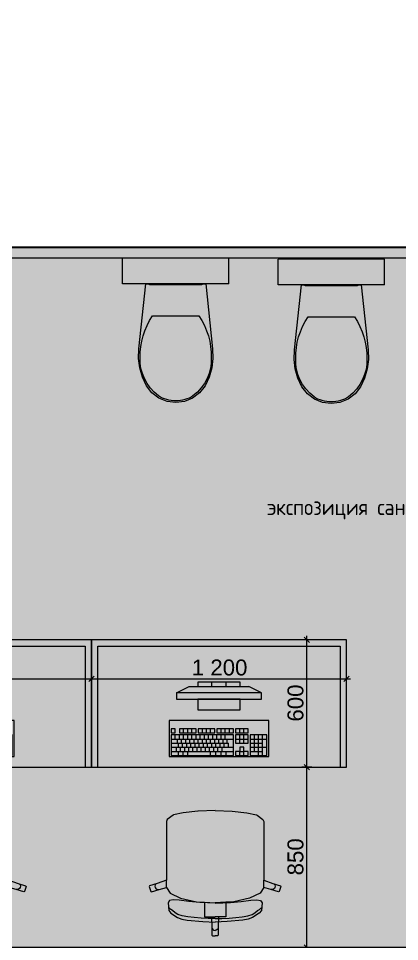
# Model space of a CAD drawing. Header units: millimetres. Extents: x 2336463 to 2579121, y 595385 to 778077.
# Drawn here: x 2395609 to 2397404, y 696658 to 701009 of the extents above; entities that cross this region are included whole.
import ezdxf

# ---------------------------------------------------------------- set-up
doc = ezdxf.new("R2010")
doc.units = ezdxf.units.MM
doc.header["$MEASUREMENT"] = 0
for name, color, linetype, lineweight in [('+возводимые стены_Ном._пера__1', 7, 'Continuous', 13), ('+стена с дверью_Ном._пера__1', 7, 'Continuous', 13), ('Интерьер - Мебель_Ном._пера__1', 7, 'Continuous', 13)]:
    doc.layers.add(name, color=color, linetype=linetype, lineweight=lineweight)
for name, color, linetype, lineweight, true_color in [('+возводимые стены_Ном._пера__242', 7, 'Continuous', 13, 0x1b55b5), ('+размер планировка_Ном._пера__58', 7, 'Continuous', 5, 0xdf0000), ('+стена с дверью_Ном._пера__243', 7, 'Continuous', 13, 0xe25822), ('Интерьер - Мебель_Ном._пера__242', 7, 'Continuous', 13, 0x1b55b5)]:
    doc.layers.add(name, color=color, linetype=linetype, lineweight=lineweight, true_color=true_color)
doc.layers.add('Интерьер - Мебель', color=7, linetype='Continuous')
doc.styles.add('СГЕНЕРИР_СТИЛЬ_1', font='arial.ttf')
doc.styles.add('СГЕНЕРИР_СТИЛЬ_4', font='isocp.shx')
doc.dimstyles.new('СГЕНЕРИР_СТИЛЬ__1', dxfattribs={"dimtxt": 75, "dimasz": 23.75, "dimexe": 0.18, "dimexo": 300, "dimgap": 0, "dimtad": 1, "dimtih": 1, "dimtoh": 1, "dimdec": 0, "dimzin": 0, "dimdsep": 46, "dimtxsty": 'СГЕНЕРИР_СТИЛЬ_1', "dimblk": 'ARROWHEAD_6', "dimblk1": 'ARROWHEAD_6', "dimblk2": 'ARROWHEAD_6', "dimcen": 0.09, "dimclrd": 256, "dimclre": 256, "dimclrt": 256, "dimazin": 0, "dimtfac": 1, "dimtdec": 4, "dimtmove": 0, "dimatfit": 3, "dimfxl": 0, "dimtolj": 1, "dimtzin": 0, "dimarcsym": 0})
doc.dimstyles.new('СГЕНЕРИР_СТИЛЬ__2', dxfattribs={"dimtxt": 75, "dimasz": 23.75, "dimexe": 0.18, "dimexo": 300, "dimgap": 0, "dimtad": 1, "dimdec": 0, "dimzin": 0, "dimdsep": 46, "dimtxsty": 'СГЕНЕРИР_СТИЛЬ_1', "dimblk": 'ARROWHEAD_6', "dimblk1": 'ARROWHEAD_6', "dimblk2": 'ARROWHEAD_6', "dimcen": 0.09, "dimclrd": 256, "dimclre": 256, "dimclrt": 256, "dimazin": 0, "dimtfac": 1, "dimtdec": 4, "dimtmove": 0, "dimatfit": 3, "dimfxl": 0, "dimtolj": 1, "dimtzin": 0, "dimarcsym": 0})

# ---------------------------------------------------------------- blocks, each defined once
blk = doc.blocks.new('Индивидуальное Рабочее Место 25_7')
at = {"layer": 'Интерьер - Мебель_Ном._пера__1', "color": 7, "linetype": 'Continuous', "lineweight": 13}
for p, q in [((-1170, 0), (-1200, 0)), ((-1200, 0), (-1200, -30)), ((-30, 0), (-1170, 0)), ((0, 0), (-30, 0)), ((0, -30), (0, 0)), ((-1200, -30), (-1200, -600)), ((-1170, -30), (-30, -30)), ((-1170, -600), (-1170, -30)), ((-30, -30), (-30, -600)), ((0, -600), (0, -30)), ((-500, -200), (-700, -200)), ((-700, -200), (-700, -220)), ((-633.3, -220), (-633.3, -200)), ((-566.7, -220), (-566.7, -200)), ((-500, -220), (-500, -200)), ((-800, -250), (-740, -220)), ((-400, -250), (-800, -250)), ((-800, -250), (-800, -280)), ((-740, -220), (-460, -220)), ((-700, -220), (-500, -220)), ((-400, -250), (-460, -220)), ((-400, -280), (-400, -250)), ((-800, -280), (-400, -280)), ((-500, -280), (-700, -280)), ((-700, -280), (-700, -330)), ((-500, -330), (-500, -280)), ((-700, -330), (-500, -330)), ((-805.6, -419.1), (-825.2, -419.1)), ((-825.2, -419.1), (-825.2, -438.5)), ((-805.6, -438.5), (-805.6, -419.1)), ((-707.7, -419.1), (-786, -419.1)), ((-786, -419.1), (-786, -438.5)), ((-766.5, -438.5), (-766.5, -419.1)), ((-746.9, -438.5), (-746.9, -419.1)), ((-727.3, -438.5), (-727.3, -419.1)), ((-707.7, -438.5), (-707.7, -419.1)), ((-619.6, -419.1), (-697.9, -419.1)), ((-697.9, -419.1), (-697.9, -438.5)), ((-678.3, -438.5), (-678.3, -419.1)), ((-658.8, -438.5), (-658.8, -419.1)), ((-639.2, -438.5), (-639.2, -419.1)), ((-619.6, -438.5), (-619.6, -419.1)), ((-531.5, -419.1), (-609.8, -419.1)), ((-609.8, -419.1), (-609.8, -438.5)), ((-590.2, -438.5), (-590.2, -419.1)), ((-570.6, -438.5), (-570.6, -419.1)), ((-551, -438.5), (-551, -419.1)), ((-531.5, -438.5), (-531.5, -419.1)), ((-462.9, -419.1), (-521.7, -419.1)), ((-521.7, -419.1), (-521.7, -438.5)), ((-502.1, -438.5), (-502.1, -419.1)), ((-482.5, -438.5), (-482.5, -419.1)), ((-462.9, -438.5), (-462.9, -419.1)), ((-825.2, -438.5), (-805.6, -438.5)), ((-531.5, -448.2), (-825.2, -448.2)), ((-825.2, -448.2), (-825.2, -545.2)), ((-825.2, -467.6), (-531.5, -467.6)), ((-805.6, -467.6), (-805.6, -448.2)), ((-795.8, -487), (-795.8, -467.6)), ((-786, -438.5), (-707.7, -438.5)), ((-786, -467.6), (-786, -448.2)), ((-776.3, -487), (-776.3, -467.6)), ((-766.5, -467.6), (-766.5, -448.2)), ((-756.7, -487), (-756.7, -467.6)), ((-746.9, -467.6), (-746.9, -448.2)), ((-737.1, -487), (-737.1, -467.6)), ((-727.3, -467.6), (-727.3, -448.2)), ((-717.5, -487), (-717.5, -467.6)), ((-707.7, -467.6), (-707.7, -448.2)), ((-697.9, -438.5), (-619.6, -438.5)), ((-697.9, -487), (-697.9, -467.6)), ((-688.1, -467.6), (-688.1, -448.2)), ((-678.3, -487), (-678.3, -467.6)), ((-668.5, -467.6), (-668.5, -448.2)), ((-658.8, -487), (-658.8, -467.6)), ((-649, -467.6), (-649, -448.2)), ((-639.2, -487), (-639.2, -467.6)), ((-629.4, -467.6), (-629.4, -448.2)), ((-619.6, -487), (-619.6, -467.6)), ((-609.8, -438.5), (-531.5, -438.5)), ((-609.8, -467.6), (-609.8, -448.2)), ((-600, -487), (-600, -467.6)), ((-590.2, -467.6), (-590.2, -448.2)), ((-580.4, -487), (-580.4, -467.6)), ((-570.6, -467.6), (-570.6, -448.2)), ((-560.8, -487), (-560.8, -467.6)), ((-531.5, -545.2), (-531.5, -448.2)), ((-521.7, -438.5), (-462.9, -438.5)), ((-462.9, -448.2), (-521.7, -448.2)), ((-521.7, -448.2), (-521.7, -487)), ((-521.7, -467.6), (-462.9, -467.6)), ((-502.1, -487), (-502.1, -448.2)), ((-482.5, -487), (-482.5, -448.2)), ((-462.9, -487), (-462.9, -448.2)), ((-374.8, -448.2), (-453.1, -448.2)), ((-453.1, -448.2), (-453.1, -545.2)), ((-453.1, -467.6), (-374.8, -467.6)), ((-433.5, -525.8), (-433.5, -448.2)), ((-414, -545.2), (-414, -448.2)), ((-394.4, -545.2), (-394.4, -448.2)), ((-374.8, -545.2), (-374.8, -448.2)), ((-825.2, -487), (-555.9, -487)), ((-825.2, -506.4), (-531.5, -506.4)), ((-800.7, -525.8), (-800.7, -506.4)), ((-790.9, -506.4), (-790.9, -487)), ((-781.1, -525.8), (-781.1, -506.4)), ((-771.4, -506.4), (-771.4, -487)), ((-761.6, -525.8), (-761.6, -506.4)), ((-751.8, -506.4), (-751.8, -487)), ((-742, -525.8), (-742, -506.4)), ((-732.2, -506.4), (-732.2, -487)), ((-722.4, -525.8), (-722.4, -506.4)), ((-712.6, -506.4), (-712.6, -487)), ((-702.8, -525.8), (-702.8, -506.4)), ((-693, -506.4), (-693, -487)), ((-683.2, -525.8), (-683.2, -506.4)), ((-673.4, -506.4), (-673.4, -487)), ((-663.6, -525.8), (-663.6, -506.4)), ((-653.9, -506.4), (-653.9, -487)), ((-644.1, -525.8), (-644.1, -506.4)), ((-634.3, -506.4), (-634.3, -487)), ((-624.5, -525.8), (-624.5, -506.4)), ((-614.7, -506.4), (-614.7, -487)), ((-604.9, -525.8), (-604.9, -506.4)), ((-595.1, -506.4), (-595.1, -487)), ((-585.3, -525.8), (-585.3, -506.4)), ((-575.5, -506.4), (-575.5, -487)), ((-555.9, -506.4), (-555.9, -487)), ((-521.7, -487), (-462.9, -487)), ((-482.5, -506.4), (-502.1, -506.4)), ((-502.1, -506.4), (-502.1, -525.8)), ((-482.5, -525.8), (-482.5, -506.4)), ((-453.1, -487), (-394.4, -487)), ((-453.1, -506.4), (-374.8, -506.4)), ((-825.2, -525.8), (-531.5, -525.8)), ((-825.2, -545.2), (-531.5, -545.2)), ((-790.9, -545.2), (-790.9, -525.8)), ((-768.9, -545.2), (-768.9, -525.8)), ((-746.9, -545.2), (-746.9, -525.8)), ((-639.2, -545.2), (-639.2, -525.8)), ((-614.7, -545.2), (-614.7, -525.8)), ((-590.2, -545.2), (-590.2, -525.8)), ((-565.7, -545.2), (-565.7, -525.8)), ((-502.1, -525.8), (-521.7, -525.8)), ((-521.7, -525.8), (-521.7, -545.2)), ((-521.7, -545.2), (-462.9, -545.2)), ((-502.1, -545.2), (-502.1, -525.8)), ((-502.1, -525.8), (-482.5, -525.8)), ((-462.9, -525.8), (-482.5, -525.8)), ((-482.5, -545.2), (-482.5, -525.8)), ((-462.9, -545.2), (-462.9, -525.8)), ((-453.1, -525.8), (-394.4, -525.8)), ((-453.1, -545.2), (-374.8, -545.2)), ((-1200, -600), (-1170, -600)), ((-30, -600), (0, -600)), ((-816.5, -826.3), (-843.3, -847.4)), ((-814.4, -825.4), (-816.5, -826.3)), ((-768.4, -814.7), (-814.4, -825.4)), ((-699.7, -807.6), (-768.4, -814.7)), ((-698.6, -807.5), (-699.7, -807.6)), ((-618.6, -805), (-698.6, -807.5)), ((-618.6, -805), (-538.5, -807.5)), ((-538.5, -807.5), (-537.5, -807.6)), ((-537.5, -807.6), (-468.7, -814.7)), ((-468.7, -814.7), (-422.8, -825.4)), ((-422.8, -825.4), (-420.7, -826.3)), ((-420.7, -826.3), (-393.8, -847.4)), ((-843.3, -847.4), (-847.8, -856)), ((-847.8, -856), (-847.8, -887.1)), ((-393.8, -847.4), (-389.3, -856)), ((-389.3, -856), (-389.3, -887.1)), ((-847.8, -887.1), (-847.8, -923.2)), ((-389.3, -887.1), (-389.3, -923.2)), ((-847.8, -923.2), (-847.8, -1132.3)), ((-389.3, -923.2), (-389.3, -1132.3)), ((-926.6, -1159.4), (-928.6, -1163.1)), ((-928.6, -1163.1), (-921.1, -1185.9)), ((-891.2, -1148), (-926.6, -1159.4)), ((-900, -1155.4), (-901.6, -1161)), ((-901.6, -1161), (-900.9, -1166.8)), ((-900.9, -1166.8), (-898, -1171.9)), ((-896.4, -1150.8), (-900, -1155.4)), ((-898, -1171.9), (-893.4, -1175.5)), ((-891.2, -1148), (-896.4, -1150.8)), ((-847.8, -1132.3), (-891.2, -1148)), ((-881.9, -1176.4), (-847.7, -1166.7)), ((-847.8, -1166.5), (-847.8, -1132.3)), ((-847.8, -1166.5), (-847.7, -1166.7)), ((-847.7, -1166.7), (-830.4, -1194.6)), ((-389.4, -1166.7), (-406.8, -1194.6)), ((-389.3, -1166.5), (-389.4, -1166.7)), ((-355.3, -1176.4), (-389.4, -1166.7)), ((-389.3, -1166.5), (-389.3, -1132.3)), ((-389.3, -1132.3), (-345.9, -1148)), ((-345.9, -1148), (-340.8, -1150.8)), ((-345.9, -1148), (-310.5, -1159.4)), ((-339.1, -1171.9), (-343.7, -1175.5)), ((-340.8, -1150.8), (-337.1, -1155.4)), ((-336.2, -1166.8), (-339.1, -1171.9)), ((-337.1, -1155.4), (-335.5, -1161)), ((-335.5, -1161), (-336.2, -1166.8)), ((-308.6, -1163.1), (-316, -1185.9)), ((-310.5, -1159.4), (-308.6, -1163.1)), ((-921.1, -1185.9), (-917.3, -1187.8)), ((-917.3, -1187.8), (-881.9, -1176.4)), ((-893.4, -1175.5), (-887.7, -1177.1)), ((-887.7, -1177.1), (-881.9, -1176.4)), ((-830.4, -1194.6), (-780.7, -1218.4)), ((-406.8, -1194.6), (-456.5, -1218.4)), ((-349.4, -1177.1), (-355.3, -1176.4)), ((-319.8, -1187.8), (-355.3, -1176.4)), ((-343.7, -1175.5), (-349.4, -1177.1)), ((-316, -1185.9), (-319.8, -1187.8)), ((-833.3, -1228.1), (-840, -1239.7)), ((-840, -1239.7), (-836.7, -1275.8)), ((-816, -1225.1), (-833.3, -1228.1)), ((-787.1, -1227.7), (-816, -1225.1)), ((-741.8, -1233.5), (-787.1, -1227.7)), ((-780.7, -1218.4), (-706.3, -1234.2)), ((-690.9, -1238.2), (-741.8, -1233.5)), ((-706.3, -1234.2), (-668.9, -1236.6)), ((-618.6, -1240.5), (-690.9, -1238.2)), ((-668.9, -1236.6), (-618.6, -1239.8)), ((-668.9, -1236.6), (-668.9, -1275.3)), ((-568.3, -1236.6), (-618.6, -1239.8)), ((-618.6, -1240.5), (-546.3, -1238.2)), ((-530.8, -1234.2), (-568.3, -1236.6)), ((-568.3, -1236.6), (-568.3, -1275.3)), ((-546.3, -1238.2), (-495.3, -1233.5)), ((-456.5, -1218.4), (-530.8, -1234.2)), ((-495.3, -1233.5), (-450, -1227.7)), ((-450, -1227.7), (-421.1, -1225.1)), ((-421.1, -1225.1), (-403.9, -1228.1)), ((-403.9, -1228.1), (-397.2, -1239.7)), ((-397.2, -1239.7), (-400.5, -1275.8)), ((-833.6, -1265.2), (-837.3, -1262.6)), ((-836.7, -1275.8), (-826.1, -1289)), ((-827.3, -1270.4), (-833.6, -1265.2)), ((-818.3, -1276.5), (-827.3, -1270.4)), ((-826.1, -1289), (-795.1, -1309)), ((-806.6, -1286.6), (-818.3, -1276.5)), ((-793.4, -1294.3), (-806.6, -1286.6)), ((-773, -1300.5), (-793.4, -1294.3)), ((-747.1, -1305.5), (-773, -1300.5)), ((-668.9, -1275.3), (-668.9, -1305.3)), ((-568.3, -1275.3), (-568.3, -1305.3)), ((-490.1, -1305.5), (-464.1, -1300.5)), ((-464.1, -1300.5), (-443.8, -1294.3)), ((-443.8, -1294.3), (-430.6, -1286.6)), ((-411, -1289), (-442, -1309)), ((-430.6, -1286.6), (-418.8, -1276.5)), ((-418.8, -1276.5), (-409.8, -1270.4)), ((-400.5, -1275.8), (-411, -1289)), ((-409.8, -1270.4), (-403.6, -1265.2)), ((-403.6, -1265.2), (-399.8, -1262.6)), ((-795.1, -1309), (-775.2, -1316.3)), ((-775.2, -1316.3), (-749.3, -1321.1)), ((-749.3, -1321.1), (-676.1, -1328.1)), ((-717.1, -1309.2), (-747.1, -1305.5)), ((-684.7, -1311.7), (-717.1, -1309.2)), ((-651.3, -1313.2), (-684.7, -1311.7)), ((-676.1, -1328.1), (-618.6, -1330.2)), ((-668.9, -1305.3), (-635.5, -1305.3)), ((-618.6, -1313.6), (-651.3, -1313.2)), ((-635.5, -1305.3), (-618.6, -1305.3)), ((-635.5, -1305.3), (-633.7, -1355.1)), ((-601.7, -1305.3), (-618.6, -1305.3)), ((-618.6, -1313.6), (-585.9, -1313.2)), ((-561.1, -1328.1), (-618.6, -1330.2)), ((-601.7, -1305.3), (-603.5, -1355.1)), ((-568.3, -1305.3), (-601.7, -1305.3)), ((-585.9, -1313.2), (-552.5, -1311.7)), ((-487.9, -1321.1), (-561.1, -1328.1)), ((-552.5, -1311.7), (-520, -1309.2)), ((-520, -1309.2), (-490.1, -1305.5)), ((-462, -1316.3), (-487.9, -1321.1)), ((-442, -1309), (-462, -1316.3)), ((-633.7, -1355.1), (-632.5, -1360.8)), ((-633.7, -1355.1), (-633.7, -1392)), ((-633.7, -1392), (-630.7, -1395)), ((-632.5, -1360.8), (-629.2, -1365.7)), ((-629.2, -1365.7), (-624.4, -1368.9)), ((-624.4, -1368.9), (-618.6, -1370.1)), ((-612.8, -1368.9), (-618.6, -1370.1)), ((-607.9, -1365.7), (-612.8, -1368.9)), ((-604.6, -1360.8), (-607.9, -1365.7)), ((-603.5, -1392), (-606.5, -1395)), ((-603.5, -1355.1), (-604.6, -1360.8)), ((-603.5, -1355.1), (-603.5, -1392)), ((-630.7, -1395), (-618.6, -1395)), ((-606.5, -1395), (-618.6, -1395))]:
    blk.add_line(p, q, dxfattribs=at)
at = {"layer": 'Интерьер - Мебель_Ном._пера__1', "color": 7, "linetype": 'Continuous', "lineweight": 13, "flags": 128}
for points in [[(0, 0), (-1200, 0), (-1200, -600), (0, -600)], [(-835, -380), (-835, -550), (-365, -550), (-365, -380)]]:
    blk.add_lwpolyline(points, close=True, dxfattribs=at)
blk = doc.blocks.new('Унитаз 25')
at = {"layer": 'Интерьер - Мебель_Ном._пера__1', "color": 7, "linetype": 'Continuous', "lineweight": 13}
for p, q in [((-250, 120), (250, 120)), ((-250, 0), (-250, 120)), ((250, 0), (250, 120)), ((-250, 0), (250, 0)), ((0, -151.4), (-108.9, -151.4)), ((108.9, -151.4), (0, -151.4))]:
    blk.add_line(p, q, dxfattribs=at)
at = {"layer": 'Интерьер - Мебель_Ном._пера__1', "color": 7, "linetype": 'Continuous', "lineweight": 13, "flags": 128}
for points in [[(-169.4, -396.7), (-157, -440.3), (-138, -481.3), (-112.4, -513.9), (-79.4, -538.8), (-41, -554.6), (0, -560), (41, -554.6), (79.4, -538.8), (112.4, -513.9), (138, -481.3), (157, -440.3), (169.4, -396.7), (174.9, -351.8), (173.3, -306.6), (141, 0), (-141, 0), (-173.3, -306.6), (-174.9, -351.8)], [(123, 0), (-123, 0), (-123, -5), (123, -5)]]:
    blk.add_lwpolyline(points, close=True, dxfattribs=at)
at = {"layer": 'Интерьер - Мебель_Ном._пера__1', "color": 7, "linetype": 'Continuous', "lineweight": 13}
for centre, major_axis, start_param, end_param in [((258.1, -339.4), (425.3, 0), 2.612188, 3.165208), ((-258.1, -339.4), (425.3, 0), 6.259567, 6.812588), ((89.5, -360.8), (256.9, 0), 3.085861, 3.98645), ((-89.5, -360.8), (256.9, 0), 5.438324, 6.338913), ((0.8, -431.2), (138.5, 0), 4.079884, 4.706528), ((-0.8, -431.2), (138.5, 0), 4.71825, 5.344894)]:
    blk.add_ellipse(centre, major_axis=major_axis, ratio=0.875546, start_param=start_param, end_param=end_param, dxfattribs=at)
blk = doc.blocks.new('*D3911', base_point=(2086872, 585813.7))
at = {"layer": 'Интерьер - Мебель_Ном._пера__242', "color": 152, "linetype": 'Continuous', "lineweight": 13, "true_color": 0x1b55b5}
for p, q in [((2398695.1, 699930.5), (2393775.7, 699930.5)), ((2398684.1, 699918), (2398659.1, 699943)), ((2398671.6, 699930.5), (2398671.6, 699949.2)), ((2398671.6, 696630.5), (2398671.6, 699930.5)), ((2399448.6, 696630.5), (2398648.2, 696630.5)), ((2398659.1, 696643), (2398684.1, 696618)), ((2398671.6, 696611.8), (2398671.6, 696630.5))]:
    blk.add_line(p, q, dxfattribs=at)
at = {"layer": 'Интерьер - Мебель_Ном._пера__242', "color": 152, "lineweight": 13, "true_color": 0x1b55b5, "insert": (2398656.6, 698152.3), "char_height": 75, "attachment_point": 7, "rotation": 90, "style": 'СГЕНЕРИР_СТИЛЬ_1'}
blk.add_mtext('\\A1;{\\pql;\\fArial|b0|i0|c204|p38;3\xa0300}', dxfattribs=at)
blk = doc.blocks.new('ARROWHEAD_6')
at = {"color": 0, "linetype": 'Continuous', "lineweight": 0}
for p, q in [((0, 0), (-1, 0)), ((-0.5, -0.5), (0.5, 0.5))]:
    blk.add_line(p, q, dxfattribs=at)
blk = doc.blocks.new('*D3912', base_point=(2086872, 585813.7))
at = {"layer": 'Интерьер - Мебель_Ном._пера__242', "color": 152, "linetype": 'Continuous', "lineweight": 13, "true_color": 0x1b55b5}
for p, q in [((2394753.6, 697872.8), (2394753.6, 697919.6)), ((2395953.6, 697872.8), (2395953.6, 697919.6)), ((2394734.9, 697896.2), (2394753.6, 697896.2)), ((2394766.1, 697908.7), (2394741.1, 697883.7)), ((2394753.6, 697896.2), (2395953.6, 697896.2)), ((2395966.1, 697908.7), (2395941.1, 697883.7))]:
    blk.add_line(p, q, dxfattribs=at)
at = {"layer": 'Интерьер - Мебель_Ном._пера__242', "color": 152, "lineweight": 13, "true_color": 0x1b55b5, "insert": (2395225.4, 697911.2), "char_height": 75, "attachment_point": 7, "style": 'СГЕНЕРИР_СТИЛЬ_1'}
blk.add_mtext('\\A1;{\\pql;\\fArial|b0|i0|c204|p38;1\xa0200}', dxfattribs=at)
blk = doc.blocks.new('*D3913', base_point=(2086872, 585813.7))
at = {"layer": 'Интерьер - Мебель_Ном._пера__242', "color": 152, "linetype": 'Continuous', "lineweight": 13, "true_color": 0x1b55b5}
for p, q in [((2395953.6, 697872.8), (2395953.6, 697919.6)), ((2397153.6, 697872.8), (2397153.6, 697919.6)), ((2395966.1, 697908.7), (2395941.1, 697883.7)), ((2395953.6, 697896.2), (2397153.6, 697896.2)), ((2397141.1, 697883.7), (2397166.1, 697908.7)), ((2397153.6, 697896.2), (2397172.4, 697896.2))]:
    blk.add_line(p, q, dxfattribs=at)
at = {"layer": 'Интерьер - Мебель_Ном._пера__242', "color": 152, "lineweight": 13, "true_color": 0x1b55b5, "insert": (2396425.4, 697911.2), "char_height": 75, "attachment_point": 7, "style": 'СГЕНЕРИР_СТИЛЬ_1'}
blk.add_mtext('\\A1;{\\pql;\\fArial|b0|i0|c204|p38;1\xa0200}', dxfattribs=at)
blk = doc.blocks.new('*D3914', base_point=(2086872, 585813.7))
at = {"layer": 'Интерьер - Мебель_Ном._пера__242', "color": 152, "linetype": 'Continuous', "lineweight": 13, "true_color": 0x1b55b5}
for p, q in [((2396990.7, 697480.2), (2396943.8, 697480.2)), ((2396954.7, 697492.7), (2396979.7, 697467.7)), ((2396967.2, 696630.5), (2396967.2, 697480.2)), ((2396990.7, 696630.5), (2395053.6, 696630.5)), ((2396954.7, 696643), (2396979.7, 696618)), ((2396967.2, 696611.8), (2396967.2, 696630.5))]:
    blk.add_line(p, q, dxfattribs=at)
at = {"layer": 'Интерьер - Мебель_Ном._пера__242', "color": 152, "lineweight": 13, "true_color": 0x1b55b5, "insert": (2396952.2, 696970), "char_height": 75, "attachment_point": 7, "rotation": 90, "style": 'СГЕНЕРИР_СТИЛЬ_1'}
blk.add_mtext('\\A1;{\\pql;\\fArial|b0|i0|c204|p38;850}', dxfattribs=at)
blk = doc.blocks.new('*D3915', base_point=(2086872, 585813.7))
at = {"layer": 'Интерьер - Мебель_Ном._пера__242', "color": 152, "linetype": 'Continuous', "lineweight": 13, "true_color": 0x1b55b5}
for p, q in [((2396979.7, 698067.7), (2396954.7, 698092.7)), ((2396967.2, 698080.2), (2396967.2, 698099)), ((2396990.7, 698080.2), (2396943.8, 698080.2)), ((2396967.2, 697480.2), (2396967.2, 698080.2)), ((2396990.7, 697480.2), (2396943.8, 697480.2)), ((2396954.7, 697492.7), (2396979.7, 697467.7))]:
    blk.add_line(p, q, dxfattribs=at)
at = {"layer": 'Интерьер - Мебель_Ном._пера__242', "color": 152, "lineweight": 13, "true_color": 0x1b55b5, "insert": (2396952.2, 697694.8), "char_height": 75, "attachment_point": 7, "rotation": 90, "style": 'СГЕНЕРИР_СТИЛЬ_1'}
blk.add_mtext('\\A1;{\\pql;\\fArial|b0|i0|c204|p38;600}', dxfattribs=at)

msp = doc.modelspace()

# ---------------------------------------------------------------- hatches: boundary and pattern name
at = {"layer": '+возводимые стены_Ном._пера__242', "linetype": 'Continuous', "lineweight": 0, "true_color": 0xc6d4ec}
msp.add_hatch(color=254, dxfattribs=at).paths.add_polyline_path([(2393475.7, 699928.6), (2399228.7, 699928.6), (2399228.7, 700432.6), (2399278.9, 700432.6), (2399278.9, 699928.6), (2399278.9, 699878.6), (2393475.7, 699878.6)])
at = {"layer": '+стена с дверью_Ном._пера__243', "linetype": 'Continuous', "lineweight": 0, "true_color": 0x381608}
msp.add_hatch(color=28, dxfattribs=at).paths.add_polyline_path([(2393475.7, 699930.5), (2399228.7, 699930.5), (2399228.7, 698925), (2400128.2, 698925), (2400128.2, 699731.4), (2400128.2, 703018.9), (2401956.6, 703018.9), (2402097.8, 703018.9), (2402097.8, 699624), (2401956.6, 699624), (2401956.6, 698421), (2401976.6, 698421), (2401976.6, 697026.6), (2401978.9, 697026.6), (2401978.9, 694224.2), (2400353.7, 694224.2), (2400353.7, 697026.6), (2399748.6, 697026.6), (2399748.6, 696630.5), (2394753.6, 696630.5), (2394753.6, 698420.4), (2393475.7, 698420.4)])

# ---------------------------------------------------------------- linework, layer by layer
at = {"layer": '+возводимые стены_Ном._пера__1', "color": 7, "linetype": 'Continuous', "lineweight": 13, "flags": 128}
msp.add_lwpolyline([(2393475.7, 699928.6), (2399228.7, 699928.6), (2399228.7, 700432.6), (2399278.9, 700432.6), (2399278.9, 699928.6), (2399278.9, 699878.6), (2393475.7, 699878.6)], close=True, dxfattribs=at)
at = {"layer": '+стена с дверью_Ном._пера__1', "color": 7, "linetype": 'Continuous', "lineweight": 13, "flags": 128}
msp.add_lwpolyline([(2393475.7, 699930.5), (2399228.7, 699930.5), (2399228.7, 698925), (2400128.2, 698925), (2400128.2, 699731.4), (2400128.2, 703018.9), (2401956.6, 703018.9), (2402097.8, 703018.9), (2402097.8, 699624), (2401956.6, 699624), (2401956.6, 698421), (2401976.6, 698421), (2401976.6, 697026.6), (2401978.9, 697026.6), (2401978.9, 694224.2), (2400353.7, 694224.2), (2400353.7, 697026.6), (2399748.6, 697026.6), (2399748.6, 696630.5), (2394753.6, 696630.5), (2394753.6, 698420.4), (2393475.7, 698420.4)], close=True, dxfattribs=at)

# ---------------------------------------------------------------- block references
at = {"layer": 'Интерьер - Мебель_Ном._пера__1', "color": 7, "linetype": 'Continuous', "lineweight": 13, "xscale": -1, "zscale": 1000}
for p in [(2396349.9, 699758.6), (2397082.5, 699753.9)]:
    msp.add_blockref('Унитаз 25', p, dxfattribs=at)
at = {"layer": 'Интерьер - Мебель_Ном._пера__1', "color": 7, "linetype": 'Continuous', "lineweight": 13, "zscale": 1000}
for p in [(2395953.6, 698080.2), (2397153.6, 698080.2)]:
    msp.add_blockref('Индивидуальное Рабочее Место 25_7', p, dxfattribs=at)

# ---------------------------------------------------------------- texts
at = {"layer": '+размер планировка_Ном._пера__58', "color": 12, "linetype": 'Continuous', "lineweight": 5, "true_color": 0xdf0000, "insert": (2396780.1, 698743.2), "char_height": 75, "attachment_point": 1, "style": 'СГЕНЕРИР_СТИЛЬ_4'}
msp.add_mtext('\\A1;{\\pql;\\Fisocp.shx;экспозиция сантехник\\Fisocp.shx;и}', dxfattribs=at)

# ---------------------------------------------------------------- dimensions: what is measured, and where the dimension line sits
at = {"layer": 'Интерьер - Мебель', "color": 152, "linetype": 'Continuous', "lineweight": 13, "true_color": 0x1b55b5}
for base, p1, p2, picture, middle in [((2398671.6, 699930.5), (2399748.6, 696630.5), (2393475.7, 699930.5), '*D3911', (2398619.1, 698281.1)), ((2396967.2, 698080.2), (2397153.6, 697480.2), (2397153.6, 698080.2), '*D3915', (2396914.7, 697780.6)), ((2396967.2, 697480.2), (2394753.6, 696630.5), (2397153.6, 697480.2), '*D3914', (2396914.7, 697055.8))]:
    dim = msp.add_linear_dim(base=base, p1=p1, p2=p2, angle=90, dimstyle='СГЕНЕРИР_СТИЛЬ__2', dxfattribs=at)
    dim.commit()
    dim.dimension.update_dxf_attribs({"geometry": picture, "text_midpoint": middle, "dimtype": 160, "text_rotation": 90})
for base, p1, p2, picture, middle in [((2395953.6, 697896.2), (2394753.6, 698080.2), (2395953.6, 698080.2), '*D3912', (2395354.2, 697948.7)), ((2397153.6, 697896.2), (2395953.6, 698080.2), (2397153.6, 698080.2), '*D3913', (2396554.2, 697948.7))]:
    dim = msp.add_linear_dim(base=base, p1=p1, p2=p2, dimstyle='СГЕНЕРИР_СТИЛЬ__1', dxfattribs=at)
    dim.commit()
    dim.dimension.update_dxf_attribs({"geometry": picture, "text_midpoint": middle, "dimtype": 160})

doc.saveas('drawing.dxf')
